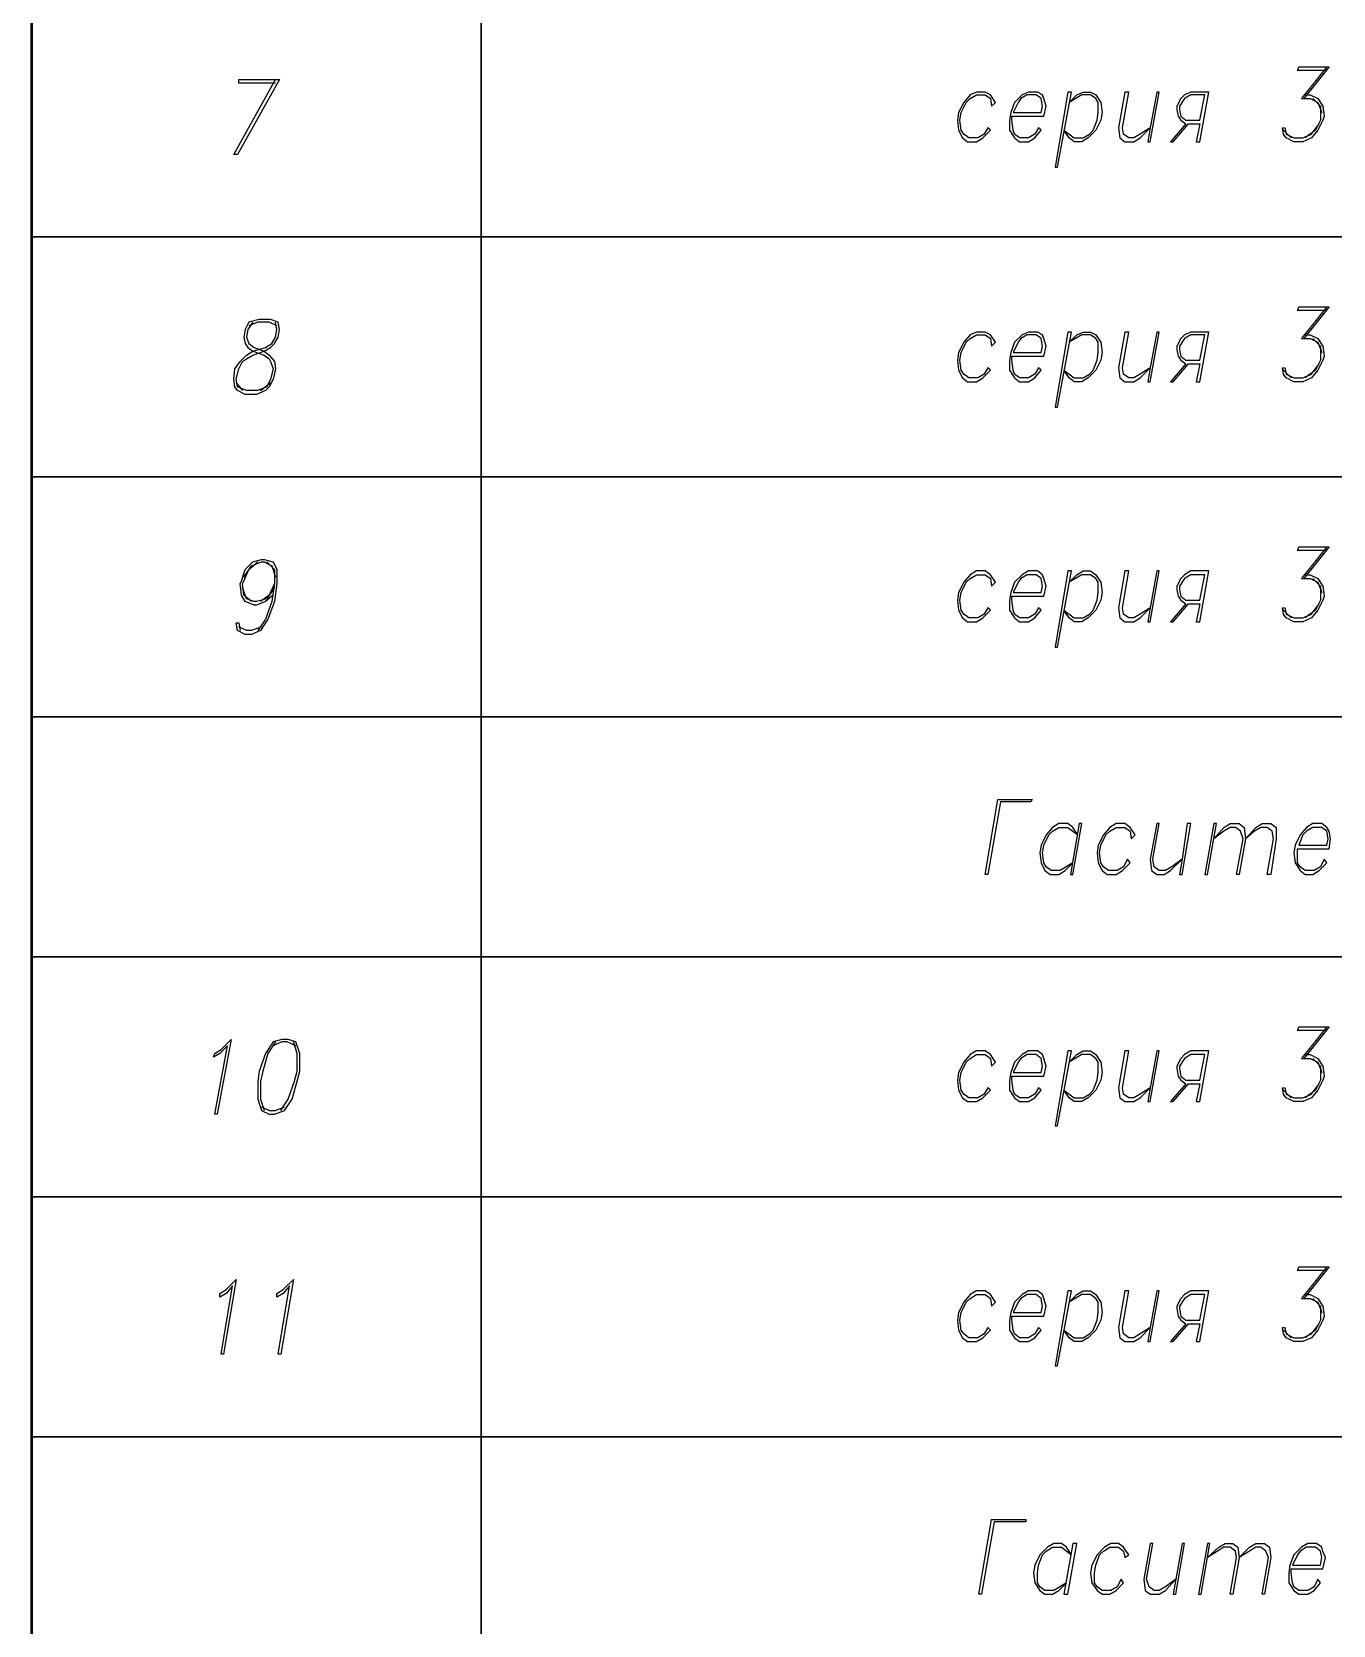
# Model space of a CAD drawing. Header units: millimetres. Extents: x 4241 to 6572, y 870 to 1291.
# Drawn here: x 5693.6 to 5737, y 1027.2 to 1080.4 of the extents above; entities that cross this region are included whole.
import ezdxf

# ---------------------------------------------------------------- set-up
doc = ezdxf.new("R2010")
doc.units = ezdxf.units.MM
doc.layers.add('PDF _0', color=7, linetype='Continuous')

msp = doc.modelspace()

# ---------------------------------------------------------------- linework, layer by layer
at = {"layer": 'PDF _0', "lineweight": 50}
msp.add_lwpolyline([(5883.6259, 977.5531), (5693.6273, 977.5531), (5693.6273, 1176.5266), (5883.6259, 1176.5266)], close=True, dxfattribs=at)
at = {"layer": 'PDF _0', "lineweight": 30}
for points in [[(5708.6139, 1176.5266), (5708.6139, 977.5531)], [(5693.6273, 1073.5261), (5883.6259, 1073.5261)], [(5693.6273, 1065.5248), (5883.6259, 1065.5248)], [(5693.6273, 1057.5235), (5883.6259, 1057.5235)], [(5693.6273, 1049.5222), (5883.6259, 1049.5222)], [(5693.6273, 1041.521), (5883.6259, 1041.521)], [(5693.6273, 1033.5197), (5883.6259, 1033.5197)]]:
    msp.add_lwpolyline(points, dxfattribs=at)
at = {"layer": 'PDF _0', "lineweight": 25}
for points in [[(5736.8088, 1079.0719), (5735.8351, 1079.0719), (5735.8775, 1079.1989), (5736.8935, 1079.1989), (5736.0468, 1078.1406)], [(5736.8088, 1079.1989), (5735.9621, 1078.1406), (5736.2585, 1078.1406), (5736.5125, 1078.0135), (5736.6395, 1077.6749)], [(5701.7556, 1078.6486), (5700.5279, 1078.6486), (5700.5279, 1078.7756), (5701.8826, 1078.7756), (5700.4856, 1076.2778), (5700.3586, 1076.2778), (5701.7556, 1078.7756)], [(5736.0891, 1078.2676), (5736.2585, 1078.2676), (5736.5125, 1078.1406), (5736.6818, 1077.8865), (5736.7242, 1077.5479), (5736.6818, 1077.4209), (5736.5125, 1077.0822), (5736.3008, 1076.8282), (5736.0045, 1076.7012), (5735.7081, 1076.7012), (5735.4541, 1076.8282), (5735.3695, 1076.9552), (5735.3271, 1077.1669), (5735.4118, 1077.1669), (5735.4541, 1076.9552), (5735.7081, 1076.8282), (5736.0045, 1076.8282), (5736.3008, 1076.9552), (5736.5548, 1077.2939)], [(5736.3432, 1078.1406), (5736.5972, 1077.8865), (5736.5972, 1077.5479), (5736.5972, 1077.4209), (5736.4278, 1077.0822), (5736.0891, 1076.8282)], [(5735.6235, 1076.8282), (5735.3695, 1077.0822)], [(5736.8088, 1071.0706), (5735.8351, 1071.0706), (5735.8775, 1071.1976), (5736.8935, 1071.1976), (5736.0468, 1070.1393)], [(5736.8088, 1071.1976), (5735.9621, 1070.1393), (5736.2585, 1070.1393), (5736.5125, 1070.0123), (5736.6395, 1069.6736)], [(5700.9936, 1070.6896), (5700.8243, 1070.4356), (5700.7819, 1070.1816), (5700.8666, 1069.9699), (5701.0359, 1069.8429), (5701.3746, 1069.7159), (5701.544, 1069.5889), (5701.7133, 1069.3772), (5701.7556, 1069.1232), (5701.671, 1068.7846), (5701.544, 1068.5306), (5701.4169, 1068.4035), (5701.1206, 1068.2765), (5700.7396, 1068.2765), (5700.4856, 1068.4035), (5700.4009, 1068.5306), (5700.3586, 1068.7846), (5700.4009, 1069.1232), (5700.5703, 1069.3772), (5700.7819, 1069.5889), (5700.9936, 1069.7159), (5701.4169, 1069.8429), (5701.6286, 1069.9699), (5701.7556, 1070.1816), (5701.798, 1070.4356), (5701.7556, 1070.6896)], [(5701.798, 1070.5626), (5701.544, 1070.6896), (5701.1629, 1070.6896), (5700.8666, 1070.5626)], [(5736.0891, 1070.2663), (5736.2585, 1070.2663), (5736.5125, 1070.1393), (5736.6818, 1069.8853), (5736.7242, 1069.5466), (5736.6818, 1069.4196), (5736.5125, 1069.0809), (5736.3008, 1068.8269), (5736.0045, 1068.6999), (5735.7081, 1068.6999), (5735.4541, 1068.8269), (5735.3695, 1068.9539), (5735.3271, 1069.1656), (5735.4118, 1069.1656), (5735.4541, 1068.9539), (5735.7081, 1068.8269), (5736.0045, 1068.8269), (5736.3008, 1068.9539), (5736.5548, 1069.2926)], [(5736.3432, 1070.1393), (5736.5972, 1069.8853), (5736.5972, 1069.5466), (5736.5972, 1069.4196), (5736.4278, 1069.0809), (5736.0891, 1068.8269)], [(5735.6235, 1068.8269), (5735.3695, 1069.0809)], [(5700.4432, 1068.6576), (5700.6549, 1068.4035)], [(5701.2476, 1068.4035), (5701.5863, 1068.6576)], [(5736.8088, 1063.0694), (5735.8351, 1063.0694), (5735.8775, 1063.1964), (5736.8935, 1063.1964), (5736.0468, 1062.138)], [(5736.8088, 1063.1964), (5735.9621, 1062.138), (5736.2585, 1062.138), (5736.5125, 1062.011), (5736.6395, 1061.6723)], [(5701.671, 1061.5876), (5701.4169, 1061.376), (5701.1206, 1061.249), (5701.0359, 1061.249), (5700.7396, 1061.376), (5700.6126, 1061.5876), (5700.5703, 1061.9687), (5700.6126, 1062.0533), (5700.7396, 1062.4343), (5700.9936, 1062.6884), (5701.2899, 1062.773), (5701.3746, 1062.773), (5701.671, 1062.6884), (5701.798, 1062.4343), (5701.798, 1061.9687), (5701.7133, 1061.376), (5701.5016, 1060.7833), (5701.2476, 1060.4023), (5700.9513, 1060.2753), (5700.7396, 1060.2753), (5700.4856, 1060.4023), (5700.4432, 1060.6563), (5700.5279, 1060.6563), (5700.5703, 1060.4023)], [(5700.9513, 1061.376), (5700.6973, 1061.5876), (5700.6549, 1061.9687), (5700.6973, 1062.0533), (5700.8666, 1062.4343), (5701.1629, 1062.6884)], [(5700.6973, 1062.1803), (5700.9513, 1062.5613), (5701.2899, 1062.6884), (5701.3746, 1062.6884), (5701.6286, 1062.5613), (5701.7556, 1062.1803)], [(5701.4593, 1062.6884), (5701.7133, 1062.4343), (5701.7133, 1061.9687), (5701.6286, 1061.376), (5701.4169, 1060.7833), (5701.1629, 1060.4023)], [(5701.7133, 1061.9687), (5701.544, 1061.5876), (5701.2476, 1061.376)], [(5736.0891, 1062.265), (5736.2585, 1062.265), (5736.5125, 1062.138), (5736.6818, 1061.884), (5736.7242, 1061.5453), (5736.6818, 1061.4183), (5736.5125, 1061.0796), (5736.3008, 1060.8256), (5736.0045, 1060.6986), (5735.7081, 1060.6986), (5735.4541, 1060.8256), (5735.3695, 1060.9526), (5735.3271, 1061.1643), (5735.4118, 1061.1643), (5735.4541, 1060.9526), (5735.7081, 1060.8256), (5736.0045, 1060.8256), (5736.3008, 1060.9526), (5736.5548, 1061.2913)], [(5736.3432, 1062.138), (5736.5972, 1061.884), (5736.5972, 1061.5453), (5736.5972, 1061.4183), (5736.4278, 1061.0796), (5736.0891, 1060.8256)], [(5701.7133, 1061.8417), (5701.4593, 1061.4606), (5701.1206, 1061.376), (5701.0359, 1061.376), (5700.7819, 1061.4606), (5700.6549, 1061.8417)], [(5735.6235, 1060.8256), (5735.3695, 1061.0796)], [(5701.2899, 1060.5293), (5700.9513, 1060.4023), (5700.7819, 1060.4023), (5700.5279, 1060.5293)], [(5736.8088, 1047.0668), (5735.8351, 1047.0668), (5735.8775, 1047.1938), (5736.8935, 1047.1938), (5736.0468, 1046.1354)], [(5736.8088, 1047.1938), (5735.9621, 1046.1354), (5736.2585, 1046.1354), (5736.5125, 1046.0084), (5736.6395, 1045.6698)], [(5701.7556, 1046.6858), (5701.5016, 1046.3048), (5701.3323, 1045.7121), (5701.2476, 1045.3734), (5701.2476, 1044.7807), (5701.3746, 1044.3997)], [(5702.433, 1046.5588), (5702.1366, 1046.6858), (5701.9673, 1046.6858), (5701.671, 1046.5588)], [(5701.925, 1044.3997), (5702.179, 1044.7807), (5702.3906, 1045.3734), (5702.4753, 1045.7121), (5702.4753, 1046.3048), (5702.3483, 1046.6858)], [(5736.0891, 1046.2624), (5736.2585, 1046.2624), (5736.5125, 1046.1354), (5736.6818, 1045.8814), (5736.7242, 1045.5428), (5736.6818, 1045.4158), (5736.5125, 1045.0771), (5736.3008, 1044.8231), (5736.0045, 1044.6961), (5735.7081, 1044.6961), (5735.4541, 1044.8231), (5735.3695, 1044.9501), (5735.3271, 1045.1617), (5735.4118, 1045.1617), (5735.4541, 1044.9501), (5735.7081, 1044.8231), (5736.0045, 1044.8231), (5736.3008, 1044.9501), (5736.5548, 1045.2887)], [(5736.3432, 1046.1354), (5736.5972, 1045.8814), (5736.5972, 1045.5428), (5736.5972, 1045.4158), (5736.4278, 1045.0771), (5736.0891, 1044.8231)], [(5735.6235, 1044.8231), (5735.3695, 1045.0771)], [(5701.2899, 1044.5267), (5701.544, 1044.3997), (5701.7556, 1044.3997), (5702.052, 1044.5267)], [(5736.8088, 1039.0655), (5735.8351, 1039.0655), (5735.8775, 1039.1925), (5736.8935, 1039.1925), (5736.0468, 1038.1342)], [(5736.8088, 1039.1925), (5735.9621, 1038.1342), (5736.2585, 1038.1342), (5736.5125, 1038.0072), (5736.6395, 1037.6685)], [(5736.0891, 1038.2612), (5736.2585, 1038.2612), (5736.5125, 1038.1342), (5736.6818, 1037.8802), (5736.7242, 1037.5415), (5736.6818, 1037.4145), (5736.5125, 1037.0758), (5736.3008, 1036.8218), (5736.0045, 1036.6948), (5735.7081, 1036.6948), (5735.4541, 1036.8218), (5735.3695, 1036.9488), (5735.3271, 1037.1605), (5735.4118, 1037.1605), (5735.4541, 1036.9488), (5735.7081, 1036.8218), (5736.0045, 1036.8218), (5736.3008, 1036.9488), (5736.5548, 1037.2875)], [(5736.3432, 1038.1342), (5736.5972, 1037.8802), (5736.5972, 1037.5415), (5736.5972, 1037.4145), (5736.4278, 1037.0758), (5736.0891, 1036.8218)], [(5735.6235, 1036.8218), (5735.3695, 1037.0758)]]:
    msp.add_lwpolyline(points, dxfattribs=at)
for points in [[(5725.5901, 1077.0822), (5725.5054, 1077.1669), (5725.3784, 1076.9552), (5725.1668, 1076.8282), (5724.8704, 1076.8282), (5724.7011, 1076.9552), (5724.6164, 1077.0822), (5724.5741, 1077.4209), (5724.6164, 1077.6749), (5724.7858, 1078.0135), (5724.9128, 1078.1406), (5725.1244, 1078.2676), (5725.4208, 1078.2676), (5725.5901, 1078.1406), (5725.6325, 1077.8865), (5725.7595, 1078.0135), (5725.5901, 1078.2676), (5725.4208, 1078.3522), (5725.1244, 1078.3522), (5724.9128, 1078.2676), (5724.7011, 1078.0135), (5724.5317, 1077.6749), (5724.4894, 1077.4209), (5724.5317, 1077.0822), (5724.6588, 1076.8282), (5724.8281, 1076.7012), (5725.1244, 1076.7012), (5725.3361, 1076.8282)], [(5726.3098, 1077.5479), (5727.3682, 1077.5479), (5727.4528, 1077.8865), (5727.3682, 1078.1406), (5727.3258, 1078.2676), (5727.1565, 1078.3522), (5726.8602, 1078.3522), (5726.6485, 1078.2676), (5726.3945, 1078.0135), (5726.2675, 1077.6749), (5726.2251, 1077.4209), (5726.2251, 1077.0822), (5726.3945, 1076.8282), (5726.5638, 1076.7012), (5726.8602, 1076.7012), (5727.0718, 1076.8282), (5727.2835, 1077.0822), (5727.1988, 1077.1669), (5727.0718, 1076.9552), (5726.8602, 1076.8282), (5726.5638, 1076.8282), (5726.3945, 1076.9552), (5726.3521, 1077.0822), (5726.3098, 1077.4209)], [(5727.2835, 1077.6749), (5727.3258, 1077.8865), (5727.2835, 1078.1406), (5727.1142, 1078.2676), (5726.8178, 1078.2676), (5726.6062, 1078.1406), (5726.5215, 1078.0135), (5726.3521, 1077.6749)], [(5727.8339, 1075.8545), (5728.2995, 1078.3522), (5728.1725, 1078.3522), (5727.7492, 1075.8545)], [(5728.0455, 1077.0822), (5728.3842, 1076.8282), (5728.6806, 1076.8282), (5728.8922, 1076.9552), (5729.0192, 1077.0822), (5729.1462, 1077.4209), (5729.1886, 1077.6749), (5729.1886, 1078.0135), (5729.1039, 1078.1406), (5728.9346, 1078.2676), (5728.6382, 1078.2676), (5728.2149, 1078.0135), (5728.4689, 1078.2676), (5728.6806, 1078.3522), (5728.9346, 1078.3522), (5729.1039, 1078.2676), (5729.2732, 1078.0135), (5729.3156, 1077.6749), (5729.2732, 1077.4209), (5729.1039, 1077.0822), (5728.8499, 1076.8282), (5728.6382, 1076.7012), (5728.3842, 1076.7012), (5728.2149, 1076.8282)], [(5730.9243, 1077.1669), (5730.5856, 1076.9552), (5730.374, 1076.8282), (5730.2046, 1076.8282), (5730.0353, 1076.9552), (5729.9929, 1077.1669), (5730.2046, 1078.3522), (5730.0776, 1078.3522), (5729.8659, 1077.1669), (5729.9083, 1076.8282), (5730.0776, 1076.7012), (5730.374, 1076.7012), (5730.5856, 1076.8282), (5730.9243, 1077.1669), (5730.8396, 1076.7012), (5730.9243, 1076.7012), (5731.2206, 1078.3522), (5731.136, 1078.3522)], [(5732.1943, 1077.2939), (5732.5754, 1077.2939), (5732.4484, 1076.7012), (5732.5754, 1076.7012), (5732.8717, 1078.3522), (5732.279, 1078.3522), (5732.0673, 1078.2676), (5731.9403, 1078.1406), (5731.8133, 1077.8865), (5731.8133, 1077.7595), (5731.8557, 1077.5479), (5731.9403, 1077.4209), (5732.1097, 1077.2939), (5731.6017, 1076.7012), (5731.6863, 1076.7012)], [(5732.5754, 1077.4209), (5732.7447, 1078.2676), (5732.279, 1078.2676), (5732.0673, 1078.1406), (5731.898, 1077.8865), (5731.898, 1077.7595), (5731.9403, 1077.5479), (5732.1097, 1077.4209)], [(5701.2053, 1070.7743), (5700.8666, 1070.6896), (5700.7396, 1070.4356), (5700.6973, 1070.1816), (5700.7396, 1069.9699), (5700.8243, 1069.8429), (5700.9936, 1069.7159), (5701.3746, 1069.5889), (5701.544, 1069.4619), (5701.5863, 1069.3772), (5701.671, 1069.1232), (5701.5863, 1068.7846), (5701.4593, 1068.5306), (5701.1629, 1068.4035), (5700.7819, 1068.4035), (5700.4856, 1068.5306), (5700.4432, 1068.7846), (5700.5279, 1069.1232), (5700.6549, 1069.3772), (5700.7819, 1069.4619), (5700.9936, 1069.5889), (5701.3746, 1069.7159), (5701.5863, 1069.8429), (5701.7133, 1069.9699), (5701.8403, 1070.1816), (5701.8826, 1070.4356), (5701.8403, 1070.6896), (5701.5863, 1070.7743)], [(5725.5901, 1069.0809), (5725.5054, 1069.1656), (5725.3784, 1068.9539), (5725.1668, 1068.8269), (5724.8704, 1068.8269), (5724.7011, 1068.9539), (5724.6164, 1069.0809), (5724.5741, 1069.4196), (5724.6164, 1069.6736), (5724.7858, 1070.0123), (5724.9128, 1070.1393), (5725.1244, 1070.2663), (5725.4208, 1070.2663), (5725.5901, 1070.1393), (5725.6325, 1069.8853), (5725.7595, 1070.0123), (5725.5901, 1070.2663), (5725.4208, 1070.351), (5725.1244, 1070.351), (5724.9128, 1070.2663), (5724.7011, 1070.0123), (5724.5317, 1069.6736), (5724.4894, 1069.4196), (5724.5317, 1069.0809), (5724.6588, 1068.8269), (5724.8281, 1068.6999), (5725.1244, 1068.6999), (5725.3361, 1068.8269)], [(5726.3098, 1069.5466), (5727.3682, 1069.5466), (5727.4528, 1069.8853), (5727.3682, 1070.1393), (5727.3258, 1070.2663), (5727.1565, 1070.351), (5726.8602, 1070.351), (5726.6485, 1070.2663), (5726.3945, 1070.0123), (5726.2675, 1069.6736), (5726.2251, 1069.4196), (5726.2251, 1069.0809), (5726.3945, 1068.8269), (5726.5638, 1068.6999), (5726.8602, 1068.6999), (5727.0718, 1068.8269), (5727.2835, 1069.0809), (5727.1988, 1069.1656), (5727.0718, 1068.9539), (5726.8602, 1068.8269), (5726.5638, 1068.8269), (5726.3945, 1068.9539), (5726.3521, 1069.0809), (5726.3098, 1069.4196)], [(5727.2835, 1069.6736), (5727.3258, 1069.8853), (5727.2835, 1070.1393), (5727.1142, 1070.2663), (5726.8178, 1070.2663), (5726.6062, 1070.1393), (5726.5215, 1070.0123), (5726.3521, 1069.6736)], [(5727.8339, 1067.8532), (5728.2995, 1070.351), (5728.1725, 1070.351), (5727.7492, 1067.8532)], [(5728.0455, 1069.0809), (5728.3842, 1068.8269), (5728.6806, 1068.8269), (5728.8922, 1068.9539), (5729.0192, 1069.0809), (5729.1462, 1069.4196), (5729.1886, 1069.6736), (5729.1886, 1070.0123), (5729.1039, 1070.1393), (5728.9346, 1070.2663), (5728.6382, 1070.2663), (5728.2149, 1070.0123), (5728.4689, 1070.2663), (5728.6806, 1070.351), (5728.9346, 1070.351), (5729.1039, 1070.2663), (5729.2732, 1070.0123), (5729.3156, 1069.6736), (5729.2732, 1069.4196), (5729.1039, 1069.0809), (5728.8499, 1068.8269), (5728.6382, 1068.6999), (5728.3842, 1068.6999), (5728.2149, 1068.8269)], [(5730.9243, 1069.1656), (5730.5856, 1068.9539), (5730.374, 1068.8269), (5730.2046, 1068.8269), (5730.0353, 1068.9539), (5729.9929, 1069.1656), (5730.2046, 1070.351), (5730.0776, 1070.351), (5729.8659, 1069.1656), (5729.9083, 1068.8269), (5730.0776, 1068.6999), (5730.374, 1068.6999), (5730.5856, 1068.8269), (5730.9243, 1069.1656), (5730.8396, 1068.6999), (5730.9243, 1068.6999), (5731.2206, 1070.351), (5731.136, 1070.351)], [(5732.1943, 1069.2926), (5732.5754, 1069.2926), (5732.4484, 1068.6999), (5732.5754, 1068.6999), (5732.8717, 1070.351), (5732.279, 1070.351), (5732.0673, 1070.2663), (5731.9403, 1070.1393), (5731.8133, 1069.8853), (5731.8133, 1069.7583), (5731.8557, 1069.5466), (5731.9403, 1069.4196), (5732.1097, 1069.2926), (5731.6017, 1068.6999), (5731.6863, 1068.6999)], [(5732.5754, 1069.4196), (5732.7447, 1070.2663), (5732.279, 1070.2663), (5732.0673, 1070.1393), (5731.898, 1069.8853), (5731.898, 1069.7583), (5731.9403, 1069.5466), (5732.1097, 1069.4196)], [(5725.5901, 1061.0796), (5725.5054, 1061.1643), (5725.3784, 1060.9526), (5725.1668, 1060.8256), (5724.8704, 1060.8256), (5724.7011, 1060.9526), (5724.6164, 1061.0796), (5724.5741, 1061.4183), (5724.6164, 1061.6723), (5724.7858, 1062.011), (5724.9128, 1062.138), (5725.1244, 1062.265), (5725.4208, 1062.265), (5725.5901, 1062.138), (5725.6325, 1061.884), (5725.7595, 1062.011), (5725.5901, 1062.265), (5725.4208, 1062.392), (5725.1244, 1062.392), (5724.9128, 1062.265), (5724.7011, 1062.011), (5724.5317, 1061.6723), (5724.4894, 1061.4183), (5724.5317, 1061.0796), (5724.6588, 1060.8256), (5724.8281, 1060.6986), (5725.1244, 1060.6986), (5725.3361, 1060.8256)], [(5726.3098, 1061.5453), (5727.3682, 1061.5453), (5727.4528, 1061.884), (5727.3682, 1062.138), (5727.3258, 1062.265), (5727.1565, 1062.392), (5726.8602, 1062.392), (5726.6485, 1062.265), (5726.3945, 1062.011), (5726.2675, 1061.6723), (5726.2251, 1061.4183), (5726.2251, 1061.0796), (5726.3945, 1060.8256), (5726.5638, 1060.6986), (5726.8602, 1060.6986), (5727.0718, 1060.8256), (5727.2835, 1061.0796), (5727.1988, 1061.1643), (5727.0718, 1060.9526), (5726.8602, 1060.8256), (5726.5638, 1060.8256), (5726.3945, 1060.9526), (5726.3521, 1061.0796), (5726.3098, 1061.4183)], [(5727.2835, 1061.6723), (5727.3258, 1061.884), (5727.2835, 1062.138), (5727.1142, 1062.265), (5726.8178, 1062.265), (5726.6062, 1062.138), (5726.5215, 1062.011), (5726.3521, 1061.6723)], [(5727.8339, 1059.8519), (5728.2995, 1062.392), (5728.1725, 1062.392), (5727.7492, 1059.8519)], [(5728.0455, 1061.0796), (5728.3842, 1060.8256), (5728.6806, 1060.8256), (5728.8922, 1060.9526), (5729.0192, 1061.0796), (5729.1462, 1061.4183), (5729.1886, 1061.6723), (5729.1886, 1062.011), (5729.1039, 1062.138), (5728.9346, 1062.265), (5728.6382, 1062.265), (5728.2149, 1062.011), (5728.4689, 1062.265), (5728.6806, 1062.392), (5728.9346, 1062.392), (5729.1039, 1062.265), (5729.2732, 1062.011), (5729.3156, 1061.6723), (5729.2732, 1061.4183), (5729.1039, 1061.0796), (5728.8499, 1060.8256), (5728.6382, 1060.6986), (5728.3842, 1060.6986), (5728.2149, 1060.8256)], [(5730.9243, 1061.1643), (5730.5856, 1060.9526), (5730.374, 1060.8256), (5730.2046, 1060.8256), (5730.0353, 1060.9526), (5729.9929, 1061.1643), (5730.2046, 1062.392), (5730.0776, 1062.392), (5729.8659, 1061.1643), (5729.9083, 1060.8256), (5730.0776, 1060.6986), (5730.374, 1060.6986), (5730.5856, 1060.8256), (5730.9243, 1061.1643), (5730.8396, 1060.6986), (5730.9243, 1060.6986), (5731.2206, 1062.392), (5731.136, 1062.392)], [(5732.1943, 1061.2913), (5732.5754, 1061.2913), (5732.4484, 1060.6986), (5732.5754, 1060.6986), (5732.8717, 1062.392), (5732.279, 1062.392), (5732.0673, 1062.265), (5731.9403, 1062.138), (5731.8133, 1061.884), (5731.8133, 1061.757), (5731.8557, 1061.5453), (5731.9403, 1061.4183), (5732.1097, 1061.2913), (5731.6017, 1060.6986), (5731.6863, 1060.6986)], [(5732.5754, 1061.4183), (5732.7447, 1062.265), (5732.279, 1062.265), (5732.0673, 1062.138), (5731.898, 1061.884), (5731.898, 1061.757), (5731.9403, 1061.5453), (5732.1097, 1061.4183)], [(5725.9288, 1054.6871), (5725.5054, 1052.274), (5725.4208, 1052.274), (5725.8441, 1054.7717), (5726.9872, 1054.7717), (5726.9448, 1054.6871)], [(5728.3419, 1052.655), (5727.9185, 1052.401), (5727.6222, 1052.401), (5727.4528, 1052.528), (5727.3682, 1052.655), (5727.3258, 1052.9937), (5727.3682, 1053.2477), (5727.5375, 1053.5864), (5727.6645, 1053.7134), (5727.8762, 1053.8404), (5728.1725, 1053.8404), (5728.5112, 1053.5864), (5728.3419, 1053.8404), (5728.1725, 1053.9674), (5727.8762, 1053.9674), (5727.6645, 1053.8404), (5727.4528, 1053.5864), (5727.2835, 1053.2477), (5727.2412, 1052.9937), (5727.2835, 1052.655), (5727.4105, 1052.401), (5727.5799, 1052.274), (5727.8762, 1052.274), (5728.0879, 1052.401)], [(5728.3419, 1052.274), (5728.6382, 1053.9674), (5728.5536, 1053.9674), (5728.2572, 1052.274)], [(5730.2469, 1052.655), (5730.1623, 1052.782), (5730.0353, 1052.528), (5729.8236, 1052.401), (5729.5273, 1052.401), (5729.3579, 1052.528), (5729.2732, 1052.655), (5729.2309, 1052.9937), (5729.2732, 1053.2477), (5729.4426, 1053.5864), (5729.5696, 1053.7134), (5729.7813, 1053.8404), (5730.0776, 1053.8404), (5730.2469, 1053.7134), (5730.2893, 1053.4594), (5730.4163, 1053.5864), (5730.2469, 1053.8404), (5730.0776, 1053.9674), (5729.7813, 1053.9674), (5729.5696, 1053.8404), (5729.3579, 1053.5864), (5729.1886, 1053.2477), (5729.1462, 1052.9937), (5729.1886, 1052.655), (5729.3156, 1052.401), (5729.4849, 1052.274), (5729.7813, 1052.274), (5729.9929, 1052.401)], [(5731.9827, 1052.782), (5731.644, 1052.528), (5731.4323, 1052.401), (5731.2206, 1052.401), (5731.0513, 1052.528), (5731.009, 1052.782), (5731.2206, 1053.9674), (5731.136, 1053.9674), (5730.9243, 1052.782), (5730.9666, 1052.401), (5731.136, 1052.274), (5731.39, 1052.274), (5731.6017, 1052.401), (5731.9827, 1052.782), (5731.898, 1052.274), (5731.9827, 1052.274), (5732.279, 1053.9674), (5732.152, 1053.9674)], [(5732.8294, 1052.274), (5733.1257, 1053.9674), (5733.041, 1053.9674), (5732.7447, 1052.274)], [(5733.8877, 1052.274), (5733.8031, 1052.274), (5734.0147, 1053.4594), (5733.9301, 1053.7134), (5733.7607, 1053.8404), (5733.5914, 1053.8404), (5733.3797, 1053.7134), (5733.041, 1053.4594), (5733.3797, 1053.8404), (5733.5914, 1053.9674), (5733.8877, 1053.9674), (5734.0571, 1053.8404), (5734.0994, 1053.4594)], [(5734.9461, 1052.274), (5734.8191, 1052.274), (5735.0308, 1053.4594), (5734.9884, 1053.7134), (5734.8191, 1053.8404), (5734.6074, 1053.8404), (5734.3958, 1053.7134), (5734.0994, 1053.4594), (5734.4381, 1053.8404), (5734.6498, 1053.9674), (5734.9461, 1053.9674), (5735.1154, 1053.8404), (5735.1154, 1053.4594)], [(5735.8351, 1053.1207), (5736.8935, 1053.1207), (5736.9358, 1053.4594), (5736.8935, 1053.7134), (5736.8088, 1053.8404), (5736.6395, 1053.9674), (5736.3432, 1053.9674), (5736.1315, 1053.8404), (5735.9198, 1053.5864), (5735.7505, 1053.2477), (5735.7081, 1052.9937), (5735.7505, 1052.655), (5735.9198, 1052.401), (5736.0891, 1052.274), (5736.3432, 1052.274), (5736.5548, 1052.401), (5736.8088, 1052.655), (5736.7242, 1052.782), (5736.5972, 1052.528), (5736.3855, 1052.401), (5736.0891, 1052.401), (5735.9198, 1052.528), (5735.8351, 1052.655), (5735.8351, 1052.9937)], [(5736.8088, 1053.2477), (5736.8512, 1053.4594), (5736.8088, 1053.7134), (5736.6395, 1053.8404), (5736.3432, 1053.8404), (5736.1315, 1053.7134), (5736.0045, 1053.5864), (5735.8775, 1053.2477)], [(5699.8082, 1044.2727), (5699.7236, 1044.2727), (5700.1469, 1046.5588), (5699.8929, 1046.3048), (5699.6812, 1046.1778), (5699.7236, 1046.3048), (5699.9352, 1046.4318), (5700.2739, 1046.7705)], [(5701.9673, 1046.7705), (5701.671, 1046.6858), (5701.4169, 1046.3048), (5701.2053, 1045.7121), (5701.1629, 1045.3734), (5701.1629, 1044.7807), (5701.2899, 1044.3997), (5701.544, 1044.2727), (5701.7133, 1044.2727), (5702.052, 1044.3997), (5702.306, 1044.7807), (5702.4753, 1045.3734), (5702.56, 1045.7121), (5702.56, 1046.3048), (5702.433, 1046.6858), (5702.179, 1046.7705)], [(5725.5901, 1045.0771), (5725.5054, 1045.1617), (5725.3784, 1044.9501), (5725.1668, 1044.8231), (5724.8704, 1044.8231), (5724.7011, 1044.9501), (5724.6164, 1045.0771), (5724.5741, 1045.4158), (5724.6164, 1045.6698), (5724.7858, 1046.0084), (5724.9128, 1046.1354), (5725.1244, 1046.2624), (5725.4208, 1046.2624), (5725.5901, 1046.1354), (5725.6325, 1045.8814), (5725.7595, 1046.0084), (5725.5901, 1046.2624), (5725.4208, 1046.3895), (5725.1244, 1046.3895), (5724.9128, 1046.2624), (5724.7011, 1046.0084), (5724.5317, 1045.6698), (5724.4894, 1045.4158), (5724.5317, 1045.0771), (5724.6588, 1044.8231), (5724.8281, 1044.6961), (5725.1244, 1044.6961), (5725.3361, 1044.8231)], [(5726.3098, 1045.5428), (5727.3682, 1045.5428), (5727.4528, 1045.8814), (5727.3682, 1046.1354), (5727.3258, 1046.2624), (5727.1565, 1046.3895), (5726.8602, 1046.3895), (5726.6485, 1046.2624), (5726.3945, 1046.0084), (5726.2675, 1045.6698), (5726.2251, 1045.4158), (5726.2251, 1045.0771), (5726.3945, 1044.8231), (5726.5638, 1044.6961), (5726.8602, 1044.6961), (5727.0718, 1044.8231), (5727.2835, 1045.0771), (5727.1988, 1045.1617), (5727.0718, 1044.9501), (5726.8602, 1044.8231), (5726.5638, 1044.8231), (5726.3945, 1044.9501), (5726.3521, 1045.0771), (5726.3098, 1045.4158)], [(5727.2835, 1045.6698), (5727.3258, 1045.8814), (5727.2835, 1046.1354), (5727.1142, 1046.2624), (5726.8178, 1046.2624), (5726.6062, 1046.1354), (5726.5215, 1046.0084), (5726.3521, 1045.6698)], [(5727.8339, 1043.8917), (5728.2995, 1046.3895), (5728.1725, 1046.3895), (5727.7492, 1043.8917)], [(5728.0455, 1045.0771), (5728.3842, 1044.8231), (5728.6806, 1044.8231), (5728.8922, 1044.9501), (5729.0192, 1045.0771), (5729.1462, 1045.4158), (5729.1886, 1045.6698), (5729.1886, 1046.0084), (5729.1039, 1046.1354), (5728.9346, 1046.2624), (5728.6382, 1046.2624), (5728.2149, 1046.0084), (5728.4689, 1046.2624), (5728.6806, 1046.3895), (5728.9346, 1046.3895), (5729.1039, 1046.2624), (5729.2732, 1046.0084), (5729.3156, 1045.6698), (5729.2732, 1045.4158), (5729.1039, 1045.0771), (5728.8499, 1044.8231), (5728.6382, 1044.6961), (5728.3842, 1044.6961), (5728.2149, 1044.8231)], [(5730.9243, 1045.1617), (5730.5856, 1044.9501), (5730.374, 1044.8231), (5730.2046, 1044.8231), (5730.0353, 1044.9501), (5729.9929, 1045.1617), (5730.2046, 1046.3895), (5730.0776, 1046.3895), (5729.8659, 1045.1617), (5729.9083, 1044.8231), (5730.0776, 1044.6961), (5730.374, 1044.6961), (5730.5856, 1044.8231), (5730.9243, 1045.1617), (5730.8396, 1044.6961), (5730.9243, 1044.6961), (5731.2206, 1046.3895), (5731.136, 1046.3895)], [(5732.1943, 1045.2887), (5732.5754, 1045.2887), (5732.4484, 1044.6961), (5732.5754, 1044.6961), (5732.8717, 1046.3895), (5732.279, 1046.3895), (5732.0673, 1046.2624), (5731.9403, 1046.1354), (5731.8133, 1045.8814), (5731.8133, 1045.7968), (5731.8557, 1045.5428), (5731.9403, 1045.4158), (5732.1097, 1045.2887), (5731.6017, 1044.6961), (5731.6863, 1044.6961)], [(5732.5754, 1045.4158), (5732.7447, 1046.2624), (5732.279, 1046.2624), (5732.0673, 1046.1354), (5731.898, 1045.8814), (5731.898, 1045.7968), (5731.9403, 1045.5428), (5732.1097, 1045.4158)], [(5700.0199, 1036.2714), (5699.9352, 1036.2714), (5700.3162, 1038.5575), (5700.1046, 1038.3035), (5699.8929, 1038.1765), (5699.8929, 1038.3035), (5700.1046, 1038.4305), (5700.4432, 1038.7692)], [(5701.925, 1036.2714), (5701.8403, 1036.2714), (5702.2213, 1038.5575), (5702.0096, 1038.3035), (5701.798, 1038.1765), (5701.798, 1038.3035), (5702.0096, 1038.4305), (5702.3483, 1038.7692)], [(5725.5901, 1037.0758), (5725.5054, 1037.1605), (5725.3784, 1036.9488), (5725.1668, 1036.8218), (5724.8704, 1036.8218), (5724.7011, 1036.9488), (5724.6164, 1037.0758), (5724.5741, 1037.4145), (5724.6164, 1037.6685), (5724.7858, 1038.0072), (5724.9128, 1038.1342), (5725.1244, 1038.2612), (5725.4208, 1038.2612), (5725.5901, 1038.1342), (5725.6325, 1037.8802), (5725.7595, 1038.0072), (5725.5901, 1038.2612), (5725.4208, 1038.3882), (5725.1244, 1038.3882), (5724.9128, 1038.2612), (5724.7011, 1038.0072), (5724.5317, 1037.6685), (5724.4894, 1037.4145), (5724.5317, 1037.0758), (5724.6588, 1036.8218), (5724.8281, 1036.6948), (5725.1244, 1036.6948), (5725.3361, 1036.8218)], [(5726.3098, 1037.5415), (5727.3682, 1037.5415), (5727.4528, 1037.8802), (5727.3682, 1038.1342), (5727.3258, 1038.2612), (5727.1565, 1038.3882), (5726.8602, 1038.3882), (5726.6485, 1038.2612), (5726.3945, 1038.0072), (5726.2675, 1037.6685), (5726.2251, 1037.4145), (5726.2251, 1037.0758), (5726.3945, 1036.8218), (5726.5638, 1036.6948), (5726.8602, 1036.6948), (5727.0718, 1036.8218), (5727.2835, 1037.0758), (5727.1988, 1037.1605), (5727.0718, 1036.9488), (5726.8602, 1036.8218), (5726.5638, 1036.8218), (5726.3945, 1036.9488), (5726.3521, 1037.0758), (5726.3098, 1037.4145)], [(5727.2835, 1037.6685), (5727.3258, 1037.8802), (5727.2835, 1038.1342), (5727.1142, 1038.2612), (5726.8178, 1038.2612), (5726.6062, 1038.1342), (5726.5215, 1038.0072), (5726.3521, 1037.6685)], [(5727.8339, 1035.8904), (5728.2995, 1038.3882), (5728.1725, 1038.3882), (5727.7492, 1035.8904)], [(5728.0455, 1037.0758), (5728.3842, 1036.8218), (5728.6806, 1036.8218), (5728.8922, 1036.9488), (5729.0192, 1037.0758), (5729.1462, 1037.4145), (5729.1886, 1037.6685), (5729.1886, 1038.0072), (5729.1039, 1038.1342), (5728.9346, 1038.2612), (5728.6382, 1038.2612), (5728.2149, 1038.0072), (5728.4689, 1038.2612), (5728.6806, 1038.3882), (5728.9346, 1038.3882), (5729.1039, 1038.2612), (5729.2732, 1038.0072), (5729.3156, 1037.6685), (5729.2732, 1037.4145), (5729.1039, 1037.0758), (5728.8499, 1036.8218), (5728.6382, 1036.6948), (5728.3842, 1036.6948), (5728.2149, 1036.8218)], [(5730.9243, 1037.1605), (5730.5856, 1036.9488), (5730.374, 1036.8218), (5730.2046, 1036.8218), (5730.0353, 1036.9488), (5729.9929, 1037.1605), (5730.2046, 1038.3882), (5730.0776, 1038.3882), (5729.8659, 1037.1605), (5729.9083, 1036.8218), (5730.0776, 1036.6948), (5730.374, 1036.6948), (5730.5856, 1036.8218), (5730.9243, 1037.1605), (5730.8396, 1036.6948), (5730.9243, 1036.6948), (5731.2206, 1038.3882), (5731.136, 1038.3882)], [(5732.1943, 1037.2875), (5732.5754, 1037.2875), (5732.4484, 1036.6948), (5732.5754, 1036.6948), (5732.8717, 1038.3882), (5732.279, 1038.3882), (5732.0673, 1038.2612), (5731.9403, 1038.1342), (5731.8133, 1037.8802), (5731.8133, 1037.7955), (5731.8557, 1037.5415), (5731.9403, 1037.4145), (5732.1097, 1037.2875), (5731.6017, 1036.6948), (5731.6863, 1036.6948)], [(5732.5754, 1037.4145), (5732.7447, 1038.2612), (5732.279, 1038.2612), (5732.0673, 1038.1342), (5731.898, 1037.8802), (5731.898, 1037.7955), (5731.9403, 1037.5415), (5732.1097, 1037.4145)], [(5725.7171, 1030.6832), (5725.2938, 1028.2702), (5725.2091, 1028.2702), (5725.6325, 1030.7679), (5726.7755, 1030.7679), (5726.7755, 1030.6832)], [(5728.1302, 1028.6512), (5727.7069, 1028.3972), (5727.4105, 1028.3972), (5727.2412, 1028.5242), (5727.1565, 1028.6512), (5727.1565, 1028.9899), (5727.1988, 1029.2439), (5727.3258, 1029.5825), (5727.4528, 1029.7095), (5727.6645, 1029.8365), (5727.9609, 1029.8365), (5728.2995, 1029.5825), (5728.1302, 1029.8365), (5727.9609, 1029.9636), (5727.7069, 1029.9636), (5727.4952, 1029.8365), (5727.2412, 1029.5825), (5727.0718, 1029.2439), (5727.0295, 1028.9899), (5727.0718, 1028.6512), (5727.2412, 1028.3972), (5727.4105, 1028.2702), (5727.6645, 1028.2702), (5727.8762, 1028.3972)], [(5728.1725, 1028.2702), (5728.4689, 1029.9636), (5728.3419, 1029.9636), (5728.0455, 1028.2702)], [(5730.0353, 1028.6512), (5729.9506, 1028.7782), (5729.8236, 1028.5242), (5729.6119, 1028.3972), (5729.3156, 1028.3972), (5729.1462, 1028.5242), (5729.0616, 1028.6512), (5729.0616, 1028.9899), (5729.1039, 1029.2439), (5729.2309, 1029.5825), (5729.3579, 1029.7095), (5729.5696, 1029.8365), (5729.8659, 1029.8365), (5730.0353, 1029.7095), (5730.0776, 1029.4979), (5730.2046, 1029.5825), (5730.0353, 1029.8365), (5729.8659, 1029.9636), (5729.6119, 1029.9636), (5729.4003, 1029.8365), (5729.1462, 1029.5825), (5728.9769, 1029.2439), (5728.9346, 1028.9899), (5728.9769, 1028.6512), (5729.1462, 1028.3972), (5729.3156, 1028.2702), (5729.5696, 1028.2702), (5729.7813, 1028.3972)], [(5731.771, 1028.7782), (5731.4323, 1028.5242), (5731.2206, 1028.3972), (5731.0513, 1028.3972), (5730.882, 1028.5242), (5730.7973, 1028.7782), (5731.009, 1029.9636), (5730.9243, 1029.9636), (5730.7126, 1028.7782), (5730.755, 1028.3972), (5730.9243, 1028.2702), (5731.2206, 1028.2702), (5731.4323, 1028.3972), (5731.771, 1028.7782), (5731.6863, 1028.2702), (5731.771, 1028.2702), (5732.0673, 1029.9636), (5731.9827, 1029.9636)], [(5732.6177, 1028.2702), (5732.914, 1029.9636), (5732.8294, 1029.9636), (5732.533, 1028.2702)], [(5733.6761, 1028.2702), (5733.5914, 1028.2702), (5733.8031, 1029.4979), (5733.7607, 1029.7095), (5733.5914, 1029.8365), (5733.3797, 1029.8365), (5733.168, 1029.7095), (5732.8294, 1029.4979), (5733.2104, 1029.8365), (5733.4221, 1029.9636), (5733.6761, 1029.9636), (5733.8454, 1029.8365), (5733.8877, 1029.4979)], [(5734.7344, 1028.2702), (5734.6498, 1028.2702), (5734.8614, 1029.4979), (5734.7768, 1029.7095), (5734.6074, 1029.8365), (5734.4381, 1029.8365), (5734.2264, 1029.7095), (5733.8877, 1029.4979), (5734.2264, 1029.8365), (5734.4381, 1029.9636), (5734.7344, 1029.9636), (5734.9038, 1029.8365), (5734.9461, 1029.4979)], [(5735.6235, 1029.1169), (5736.6818, 1029.1169), (5736.7665, 1029.4979), (5736.6818, 1029.7095), (5736.6395, 1029.8365), (5736.4702, 1029.9636), (5736.1738, 1029.9636), (5735.9621, 1029.8365), (5735.7081, 1029.5825), (5735.5811, 1029.2439), (5735.5388, 1028.9899), (5735.5388, 1028.6512), (5735.7081, 1028.3972), (5735.8775, 1028.2702), (5736.1738, 1028.2702), (5736.3855, 1028.3972), (5736.5972, 1028.6512), (5736.5125, 1028.7782), (5736.3855, 1028.5242), (5736.1738, 1028.3972), (5735.8775, 1028.3972), (5735.7081, 1028.5242), (5735.6658, 1028.6512), (5735.6235, 1028.9899)], [(5736.5972, 1029.2439), (5736.6395, 1029.4979), (5736.5972, 1029.7095), (5736.4278, 1029.8365), (5736.1315, 1029.8365), (5735.9198, 1029.7095), (5735.8351, 1029.5825), (5735.6658, 1029.2439)]]:
    msp.add_lwpolyline(points, close=True, dxfattribs=at)

doc.saveas('drawing.dxf')
